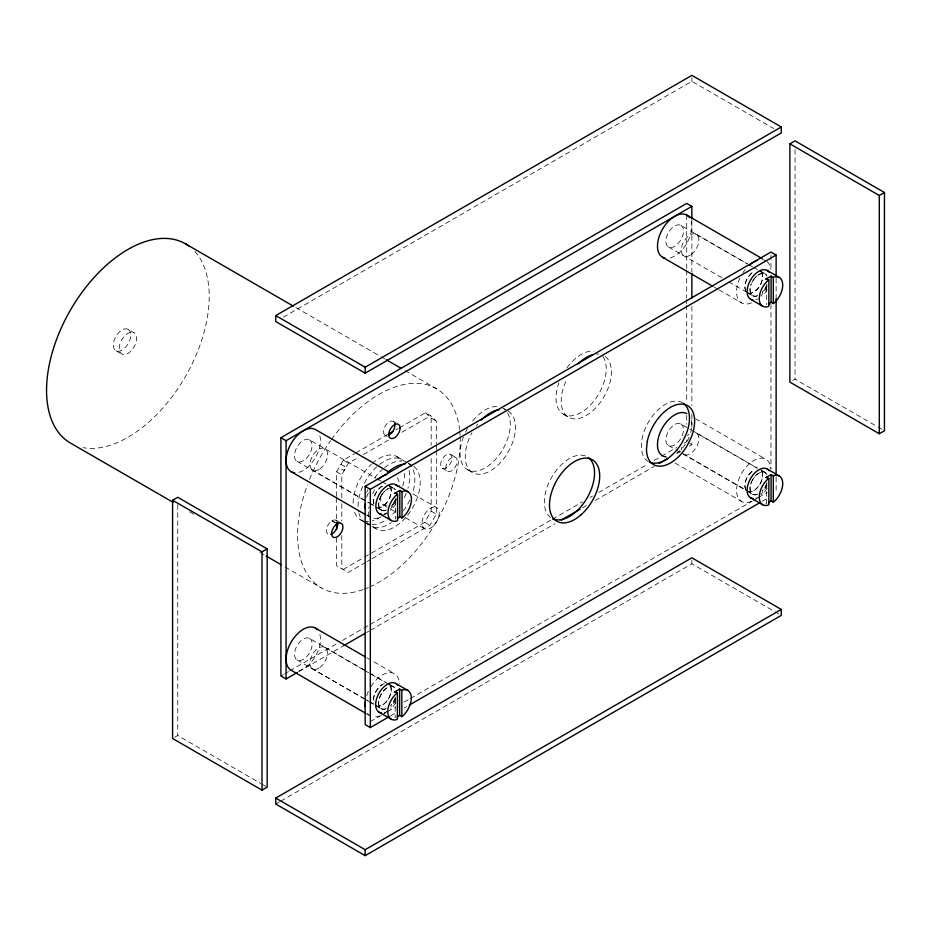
<?xml version="1.0" encoding="UTF-8"?>
<svg xmlns="http://www.w3.org/2000/svg" width="931" height="931" viewBox="0 0 931 931"><rect width="100%" height="100%" fill="white"/><g stroke="black" fill="none" stroke-linecap="round" stroke-linejoin="round"><path stroke-width="0.7" stroke-dasharray="4.66 3.49" d="M336.615 496.363L336.615 471.784L343.33 460.158L354.525 453.7M341.782 497.887L341.782 474.763L348.485 463.138L358.447 457.389M364.428 557.157L424.711 522.361L431.169 511.166L431.169 456.725M372.097 558.681L429.866 525.328L436.325 514.145L436.325 451.104M337.022 521.162A8.03 4.632 -60 0 0 332.111 520.72L330.645 521.791A8.03 4.632 -60 0 0 326.478 529.669A8.03 4.632 -60 0 0 329.271 534.592M283.303 317.192L691.873 81.311L773.731 128.571M355.77 452.978L388.134 434.3M395.594 429.982L398.084 428.551M399.329 427.829L425.467 412.736L430.622 415.715L436.325 421.01L436.325 443.936M363.416 454.514L388.308 440.142M401.994 432.24L430.622 415.715M343.074 569.481L363.171 557.878M365.825 562.312L348.241 572.46L336.615 565.757L336.615 535.395M367.07 561.591L370.841 559.415M174.656 737.305L177.751 735.525L260.866 783.506M280.918 675.964L283.431 674.51M284.688 673.788L288.447 671.612M289.704 670.879L337.453 643.321M342.48 640.423L362.578 628.809M363.835 628.088L368.862 625.19M370.119 624.457L551.024 520.01M552.281 519.289L582.434 501.879M589.975 497.526L592.488 496.072M598.773 492.452L647.767 464.162M654.051 460.531L660.323 456.912M661.58 456.178L676.662 447.474M684.192 443.121L686.706 441.678L686.706 437.314M792.979 380.325L795.039 379.138L876.897 426.398M298.642 671.682L343.865 645.579M366.477 632.521L368.99 631.067M370.247 630.345L554.923 523.711M582.573 507.756L586.332 505.58M595.13 500.506L654.179 466.419M676.79 453.362L680.561 451.186M689.359 446.1L691.873 444.657L691.873 441.748M370.189 721.7L380.244 715.904M381.501 715.171L386.528 712.273M387.785 711.552L395.326 707.199M404.112 702.114L409.14 699.216M410.396 698.494L752.12 501.204M753.377 500.471L757.147 498.294M758.404 497.573L767.191 492.499M390.426 715.974L395.454 713.076M404.252 708.002L406.766 706.548M762.303 501.274L767.33 498.376M765.724 503.939L766.632 503.415L766.632 484.108M275.751 804.023L279.533 801.847M280.79 801.125L691.873 563.779L773.731 611.039M760.953 271.398L765.084 273.772M680.898 225.395A12.452 7.192 -60 0 1 676.953 244.678A12.452 7.192 -60 0 1 666.165 238.452A12.452 7.192 -60 0 1 680.898 225.395L747.442 263.81M748.699 264.532L752.457 266.708M753.714 267.441L757.485 269.606M695.445 233.96L747.093 263.776M759.219 270.781L765.852 274.598M668.446 246.959L721.874 277.717M728.717 281.756L746.29 291.903M746.883 292.159L753.505 295.988M747.616 292.893L752.783 295.872M713.996 286.957L717.754 289.134M719.011 289.855L741.611 302.901M878.154 427.12L881.936 429.307M695.62 418.741L765.934 459.332M759.917 469.352L765.084 472.331M680.898 423.942A12.452 7.192 -60 0 1 676.953 443.226A12.452 7.192 -60 0 1 666.165 437A12.452 7.192 -60 0 1 680.898 423.942L690.942 429.738M692.198 430.471L757.485 468.165M757.101 468.095L695.445 432.496A12.452 7.192 -60 0 1 697.075 445.821A12.452 7.192 -60 0 1 684.727 454.817M761.721 470.76L765.852 473.146M689.801 443.459L691.873 444.657M683.098 453.886L745.999 490.195M746.883 490.707L753.505 494.524M668.446 445.507L674.731 449.138M675.987 449.859L681.003 452.757M682.26 453.478L746.29 490.451M747.616 491.44L752.783 494.419M675.068 463.033L741.611 501.448M563.383 414.248L568.538 417.228M503.974 408.744L507.069 410.536M295.849 307.556L379.953 356.108M381.21 356.841L384.969 359.005M405.055 370.608L436.43 388.727M774.988 611.772L780.027 614.681M425.467 412.736L431.169 418.031L436.325 421.01M393.254 421.371L396.35 423.151M450.383 454.351L455.55 457.33M467.432 469.643L472.599 472.622M385.225 435.266L387.296 436.453M442.365 468.258L447.52 471.237M397.165 456.749L404.042 460.717M408.511 463.301L412.642 465.675M406.265 462.125L402.134 459.739A36.472 21.064 -60 0 0 371.585 472.261A36.472 21.064 -60 0 0 358.668 512.097M128.187 329.365A12.301 7.099 -60 0 1 124.288 348.427A12.301 7.099 -60 0 1 113.629 342.271A12.301 7.099 -60 0 1 128.187 329.365L134.029 332.739A12.301 7.099 -60 0 1 130.131 351.802A12.301 7.099 -60 0 1 119.482 345.645A12.301 7.099 -60 0 1 134.029 332.739M412.875 493.896L436.686 507.639A12.161 7.017 -60 0 1 432.834 526.481A12.161 7.017 -60 0 1 422.302 520.394A12.161 7.017 -60 0 1 436.686 507.639M388.518 485.226L393.673 488.205M309.488 439.828A12.452 7.192 -60 0 1 305.543 459.111A12.452 7.192 -60 0 1 294.766 452.885A12.452 7.192 -60 0 1 309.488 439.828L376.031 478.243M377.067 478.837L381.058 481.141M382.071 481.734L386.702 484.399M387.948 485.121L394.581 488.95M343.33 460.158L348.485 463.138M431.169 511.166L436.325 514.145M340.921 464.336L346.076 467.315L344.191 470.586L339.024 467.606M424.711 522.361L429.866 525.328M336.615 471.784L341.782 474.763M383.165 504.823L395.698 512.062M405.73 517.845L424.536 528.703M115.886 350.673L121.728 354.048M311.827 469.678L373.482 505.277M378.114 507.942L382.234 510.328M297.047 461.392L368.606 502.705M369.863 503.427L373.622 505.603M376.217 507.314L381.373 510.293M366.465 515.169L370.235 517.345A24.322 14.035 -60 0 0 381.279 516.717M360.681 519.917L362.974 521.244M364.126 521.907L368.711 524.549M372.039 526.469L376.159 528.855M366.686 523.513L370.817 525.899A36.472 21.064 -60 0 0 391.299 522.687M336.126 520.324L340.246 522.71M332.111 520.72L337.266 523.699M331.867 520.906L334.962 522.687M189.621 511.852L194.637 514.75M259.912 552.432L264.928 555.33M285.014 566.921L321.416 587.938M366.895 657.821L394.523 673.765M388.518 683.773L393.673 686.752M309.558 638.41A12.452 7.192 -60 0 1 305.612 657.705A12.452 7.192 -60 0 1 294.836 651.479A12.452 7.192 -60 0 1 309.558 638.41L368.513 672.45M369.77 673.171L386.074 682.586M323.988 646.952L363.137 669.552M364.009 670.064L386.889 683.273M387.773 683.773L394.395 687.602M311.652 668.342L363.299 698.157M364.172 698.657L369.176 701.543M369.549 701.765L374.181 704.441M375.426 705.163L382.047 708.98M297.105 659.974L368.606 701.264M369.863 701.986L373.634 704.15M376.217 705.873L381.373 708.84M366.442 713.705L368.944 715.159M262.123 784.239L265.894 786.416M795.039 149.588L795.039 379.138M776.128 278.288L776.128 298.618M776.128 477.312L776.128 493.302M770.961 254.966L770.961 269.49M770.961 304.367L770.961 468.526M766.632 286.946L766.632 304.868M691.873 77.739L691.873 81.311M691.873 219.472L691.873 271.771M691.873 306.636L691.873 405.427M691.873 414.144L691.873 430.122M691.873 560.206L691.873 563.779M686.706 215.038L686.706 268.791M686.706 270.246L686.706 297.85M686.706 299.305L686.706 303.657M686.706 305.112L686.706 402.448M686.706 415.529L686.706 424.245M436.325 445.367L436.325 449.673M431.169 418.031L431.169 445.262M395.361 499.912L395.361 519.219M395.175 698.564L395.175 717.871M341.782 503.671L341.782 521.023M341.782 535.476L341.782 568.736M336.615 497.806L336.615 520.941M177.751 504.532L177.751 735.525M408.441 463.475A36.472 21.064 -60 0 1 412.293 493.826M409.803 500.005A36.472 21.064 -60 0 1 401.948 512.655M368.595 524.246A36.472 21.064 -60 0 1 366.721 522.093M366.721 492.313A36.472 21.064 -60 0 1 367.733 489.846M374.53 478.08A36.472 21.064 -60 0 1 382.373 469.399M384.573 467.571A36.472 21.064 -60 0 1 401.948 461.066M409.116 470.562A36.472 21.064 -60 0 1 407.906 488.344M406.23 493.325A36.472 21.064 -60 0 1 404.054 498.26M395.954 510.7A36.472 21.064 -60 0 1 390.566 516.24M383.898 521.116A36.472 21.064 -60 0 1 372.179 524.63M371.004 524.572A36.472 21.064 -60 0 1 366.884 523.536M365.662 522.919A36.472 21.064 -60 0 1 358.982 513.423M331.459 439.479A115.025 66.404 -60 0 1 459.565 429.517M459.728 430.96A115.025 66.404 -60 0 1 460.089 435.359M460.158 436.848A115.025 66.404 -60 0 1 369.642 586.995M368.304 587.577A115.025 66.404 -60 0 1 364.347 589.137M363.032 589.614A115.025 66.404 -60 0 1 307.463 484.76M309.511 479.453A115.025 66.404 -60 0 1 330.633 440.642M194.823 251.417A115.025 66.404 -60 0 1 185.967 375.589A115.025 66.404 -60 0 1 83.057 447.636M372.249 463.417A36.472 21.064 -60 0 1 401.261 460.542M404.717 473.437A36.472 21.064 -60 0 1 402.564 486.599M395.756 501.181A36.472 21.064 -60 0 1 391.823 506.685M385.597 513.249A36.472 21.064 -60 0 1 382.292 515.914M381.163 516.705A36.472 21.064 -60 0 1 372.249 520.953M368.432 521.593A36.472 21.064 -60 0 1 366.023 521.569M363.218 521.023A36.472 21.064 -60 0 1 354.013 510.421M353.128 503.229A36.472 21.064 -60 0 1 371.329 464.255M387.017 505.161A12.161 7.017 -60 0 1 381.791 493.628M767.167 488.158A16.607 9.589 -60 0 1 761.907 494.71M757.846 497.468A16.607 9.589 -60 0 1 755.832 498.225M751.887 481.211A12.452 7.192 -60 0 1 767.004 474.787M767.004 482.561A12.452 7.192 -60 0 1 762.233 490.812M757.718 494.105A12.452 7.192 -60 0 1 750.467 485.156M750.735 484.178A12.452 7.192 -60 0 1 751.445 482.188M681.364 450.022A12.452 7.192 -60 0 1 681.364 447.369M687.439 435.499A12.452 7.192 -60 0 1 688.94 434.242M395.896 503.962A16.607 9.589 -60 0 1 390.636 510.514M386.574 513.272A16.607 9.589 -60 0 1 384.55 514.028M384.224 491.719A12.452 7.192 -60 0 1 395.733 490.579M395.733 498.364A12.452 7.192 -60 0 1 393.545 503.229M392.952 504.137A12.452 7.192 -60 0 1 390.962 506.615M386.446 509.909A12.452 7.192 -60 0 1 380.174 497.992M380.604 497.014A12.452 7.192 -60 0 1 383.525 492.499M395.722 702.626A16.607 9.589 -60 0 1 390.45 709.166M386.388 711.924A16.607 9.589 -60 0 1 384.375 712.681M386.26 708.572A12.452 7.192 -60 0 1 380.43 695.666A12.452 7.192 -60 0 1 395.547 689.243M395.547 697.016A12.452 7.192 -60 0 1 390.787 705.267M767.167 289.622A16.607 9.589 -60 0 1 761.907 296.174M757.846 298.921A16.607 9.589 -60 0 1 755.832 299.677M757.718 275.413A12.452 7.192 -60 0 1 767.004 276.239M767.004 284.025A12.452 7.192 -60 0 1 764.817 288.889M764.223 289.797A12.452 7.192 -60 0 1 762.233 292.276M757.718 295.569A12.452 7.192 -60 0 1 750.467 286.608M750.735 285.631A12.452 7.192 -60 0 1 751.445 283.652M751.887 282.663A12.452 7.192 -60 0 1 754.808 278.148M755.495 277.38A12.452 7.192 -60 0 1 756.961 275.995M319.868 435.836A24.322 14.035 -60 0 1 298.851 472.343M691.279 419.997A24.322 14.035 -60 0 1 690.732 432.566M689.103 437.209A24.322 14.035 -60 0 1 676.918 453.118M691.279 221.45A24.322 14.035 -60 0 1 685.728 245.004A24.322 14.035 -60 0 1 667.399 258.364M319.88 634.43A24.322 14.035 -60 0 1 314.317 657.984A24.322 14.035 -60 0 1 296 671.344M370.852 686.717A24.322 14.035 -60 0 1 388.844 672.694A24.322 14.035 -60 0 1 399.527 683.622M395.722 699.6A24.322 14.035 -60 0 1 390.962 707.048M386.819 711.435A24.322 14.035 -60 0 1 384.608 713.216M380.116 715.799A24.322 14.035 -60 0 1 373.762 716.975M370.201 715.881A24.322 14.035 -60 0 1 367.477 713.344M366.651 695.818A24.322 14.035 -60 0 1 369.002 690.034M389.984 685.332A12.452 7.192 -60 0 1 388.588 698.413A12.452 7.192 -60 0 1 377.963 706.163M373.564 699.903A12.452 7.192 -60 0 1 382.362 684.657M766.935 261.471A24.322 14.035 -60 0 1 770.821 269.408M767.132 286.632A24.322 14.035 -60 0 1 760.767 295.942M751.526 302.819A24.322 14.035 -60 0 1 739.854 278.206M742.95 272.667A24.322 14.035 -60 0 1 745.172 269.618M762.373 259.691A24.322 14.035 -60 0 1 765.934 260.785M751.526 501.378A24.322 14.035 -60 0 1 736.607 488.996A24.322 14.035 -60 0 1 753.773 460.531A24.322 14.035 -60 0 1 770.926 469.189M767.132 485.179A24.322 14.035 -60 0 1 760.767 494.489M761.395 272.364A12.452 7.192 -60 0 1 759.999 285.433A12.452 7.192 -60 0 1 749.374 293.184M746.15 291.333A12.452 7.192 -60 0 1 753.773 271.677M397.234 477.719A24.322 14.035 -60 0 1 399.562 486.296M396.804 498.702A24.322 14.035 -60 0 1 390.997 508.466M386.854 512.853A24.322 14.035 -60 0 1 384.643 514.634M369.223 516.658A24.322 14.035 -60 0 1 367.489 514.831M366.639 497.317A24.322 14.035 -60 0 1 368.979 491.545M389.984 486.785A12.452 7.192 -60 0 1 388.588 499.866A12.452 7.192 -60 0 1 377.963 507.616M373.855 503.811A12.452 7.192 -60 0 1 382.362 486.11M761.395 470.911A12.452 7.192 -60 0 1 759.999 483.992A12.452 7.192 -60 0 1 749.374 491.743M746.15 489.881A12.452 7.192 -60 0 1 753.773 470.225M550.57 517.555A35.506 20.494 -60 0 1 552.281 476.288A35.506 20.494 -60 0 1 587.193 456.795M648.372 461.625A34.04 19.656 -60 0 1 641.319 446.042L642.134 438.373A34.04 19.656 -60 0 1 682.411 402.658M766.795 285.2A12.65 7.297 -60 0 1 762.21 292.532M756.845 296.07A12.65 7.297 -60 0 1 751.073 284.444M752.993 280.522A12.65 7.297 -60 0 1 766.55 275.017M766.795 483.748A12.65 7.297 -60 0 1 762.21 491.079M756.845 494.617A12.65 7.297 -60 0 1 751.689 481.49A12.65 7.297 -60 0 1 766.55 473.565M395.384 698.18A12.65 7.297 -60 0 1 390.799 705.512M385.446 709.038A12.65 7.297 -60 0 1 380.29 695.911A12.65 7.297 -60 0 1 395.14 687.997M394.977 500.634A12.65 7.297 -60 0 1 390.799 506.964M385.446 510.491A12.65 7.297 -60 0 1 381.035 495.897M381.594 494.955A12.65 7.297 -60 0 1 395.14 489.45M761.395 272.038A12.65 7.297 -60 0 1 760.255 285.2A12.65 7.297 -60 0 1 749.513 293.381M746.15 291.647A12.65 7.297 -60 0 1 753.528 271.666M762.338 472.506A12.65 7.297 -60 0 1 759.405 485.156A12.65 7.297 -60 0 1 749.513 491.929M746.15 490.195A12.65 7.297 -60 0 1 753.528 470.213M390.939 686.938A12.65 7.297 -60 0 1 387.994 699.588A12.65 7.297 -60 0 1 378.102 706.361M373.424 700.263A12.65 7.297 -60 0 1 384.445 683.575M389.984 486.471A12.65 7.297 -60 0 1 388.855 499.633A12.65 7.297 -60 0 1 378.102 507.814M373.796 504.16A12.65 7.297 -60 0 1 384.445 485.028M502.938 408.15A35.506 20.494 -60 0 1 505.102 409.745M507.558 412.817A35.506 20.494 -60 0 1 484.539 468.246A35.506 20.494 -60 0 1 463.452 436.953M465.558 432.147A35.506 20.494 -60 0 1 467.432 428.644M472.634 421.033A35.506 20.494 -60 0 1 497.736 406.544M602.881 356.457A35.506 20.494 -60 0 1 581.596 412.212A35.506 20.494 -60 0 1 558.937 382.757M567.002 367.71A35.506 20.494 -60 0 1 593.687 351.15M394.15 422.209A8.03 4.632 -60 0 0 387.773 422.837A8.03 4.632 -60 0 0 383.572 431.588L383.758 433.183A8.03 4.632 -60 0 0 387.773 435.499M508.093 411.13A35.506 20.494 -60 0 1 508.314 451.744A35.506 20.494 -60 0 1 473.041 472.867A35.506 20.494 -60 0 1 471.947 432.775M476.207 426.084A35.506 20.494 -60 0 1 477.789 424.012M605.162 356.468A35.506 20.494 -60 0 1 603.707 397.293A35.506 20.494 -60 0 1 569.05 417.495A35.506 20.494 -60 0 1 567.27 378.545M596.503 354.106A35.506 20.494 -60 0 1 598.842 354.129M413.783 466.431A36.472 21.064 -60 0 1 407.301 515.611M405.602 517.636A36.472 21.064 -60 0 1 372.063 525.049M368.92 516.635A36.472 21.064 -60 0 1 369.002 506.755M372.563 494.035A36.472 21.064 -60 0 1 374.856 489.124M446.38 454.747L444.902 455.818A8.03 4.632 -60 0 0 440.747 465.407A8.03 4.632 -60 0 0 446.38 467.851L447.846 466.78A8.03 4.632 -60 0 0 452 457.202A8.03 4.632 -60 0 0 446.38 454.747M451.535 457.726L450.069 458.797A8.03 4.632 -60 0 0 445.902 468.386A8.03 4.632 -60 0 0 451.535 470.83L453.001 469.759A8.03 4.632 -60 0 0 457.156 460.182A8.03 4.632 -60 0 0 451.535 457.726M319.961 468.875A12.452 7.192 -60 0 0 325.803 449.242A12.452 7.192 -60 0 0 310.686 460.263A12.452 7.192 -60 0 0 319.961 468.875M319.787 667.527A12.452 7.192 -60 0 0 325.617 647.895A12.452 7.192 -60 0 0 310.5 658.927A12.452 7.192 -60 0 0 319.787 667.527M691.233 254.535A12.452 7.192 -60 0 0 697.075 234.891A12.452 7.192 -60 0 0 681.957 245.924A12.452 7.192 -60 0 0 691.233 254.535"/><path stroke-width="1.4" d="M397.49 518.451L399.806 516.647L399.806 490.451L394.453 493.535L395.361 493.011L397.584 494.303L397.584 520.499L396.676 521.023A16.607 9.589 -60 0 1 387.971 512.946A16.607 9.589 -60 0 1 396.676 494.827L397.584 494.303M768.762 304.1L771.077 302.307L771.077 276.1L765.724 279.195L766.632 278.672L768.855 279.952L768.855 306.148L767.947 306.671A16.607 9.589 -60 0 1 759.242 298.607A16.607 9.589 -60 0 1 767.947 280.475L768.855 279.952M397.304 717.103L399.62 715.299L399.62 689.103L394.267 692.198L395.175 691.675L397.397 692.955L397.397 719.151L396.49 719.675A16.607 9.589 -60 0 1 387.785 711.598A16.607 9.589 -60 0 1 396.49 693.479L397.397 692.955M768.762 502.647L771.077 500.843L771.077 474.647L765.724 477.743L766.632 477.219L768.855 478.499L768.855 504.695L767.947 505.219A16.607 9.589 -60 0 1 759.242 497.142A16.607 9.589 -60 0 1 767.947 479.023L768.855 478.499M275.751 315.597L691.873 75.353L781.284 126.977L781.284 132.935L365.173 373.168L275.751 321.556L275.751 315.597L365.173 367.221L781.284 126.977M172.584 500.25L177.751 497.27L267.162 548.883L267.162 787.149L261.995 790.128L172.584 738.504L172.584 500.25L261.995 551.862L267.162 548.883M297.385 672.415L286.073 678.943L280.918 675.964L280.918 437.698L686.706 203.412L691.873 206.391L691.873 218.017M789.884 143.851L795.039 140.872L884.45 192.496L884.45 430.75L879.295 433.73L789.884 382.117L789.884 143.851L879.295 195.475L884.45 192.496M280.918 437.698L286.073 440.677L691.873 206.391M388.134 434.3L393.103 431.425M389.17 716.707L370.329 727.588L365.173 724.609L365.173 486.343L770.961 252.057L776.128 255.036L776.128 276.833M365.173 486.343L370.329 489.322L776.128 255.036M399.806 490.451L402.029 491.731L402.751 491.312A16.607 9.589 -60 0 1 411.455 499.388A16.607 9.589 -60 0 1 402.751 517.508L402.029 517.927L399.806 516.647M771.077 276.1L773.3 277.391L774.022 276.973A16.607 9.589 -60 0 1 782.727 285.037A16.607 9.589 -60 0 1 774.022 303.169L773.3 303.587L771.077 302.307M343.865 645.579L365.22 633.243M561.207 520.092L580.06 509.21M659.206 463.51L668.004 458.436M399.62 689.103L401.843 690.383L402.576 689.964A16.607 9.589 -60 0 1 411.281 698.041A16.607 9.589 -60 0 1 402.576 716.172L401.843 716.591L399.62 715.299M771.077 474.647L773.3 475.927L774.022 475.508A16.607 9.589 -60 0 1 782.727 483.585A16.607 9.589 -60 0 1 774.022 501.716L773.3 502.135L771.077 500.843M409.279 705.093L759.789 502.728M275.751 798.065L691.873 557.832L781.284 609.444L781.284 615.403L365.173 855.647L275.751 804.023L275.751 798.065L365.173 849.689L781.284 609.444M686.834 215.119L762.163 258.609M767.167 270.444L779.294 277.438M750.561 299.212L762.687 306.206M662.511 257.235L712.739 286.236M767.167 468.98L779.294 475.985M750.561 497.748L762.687 504.753M185.385 243.782L293.335 306.113M386.225 359.738L401.284 368.432M389.472 472.296L315.4 429.528A24.322 14.035 -60 0 0 289.599 446.449A24.322 14.035 -60 0 0 294.708 472.773M395.896 484.783L408.022 491.789M379.289 513.551L391.404 520.557M291.135 471.68L365.208 514.447M173.294 502.426L70.372 443.005A115.025 66.404 -60 0 1 72.129 307.207A115.025 66.404 -60 0 1 188.749 245.959M266.185 556.051L281.243 564.756M315.423 628.099L365.65 657.088M395.722 683.447L407.836 690.441M379.103 712.215L391.229 719.209M365.185 712.983L291.112 670.215A24.322 14.035 -60 0 1 292.218 640.33A24.322 14.035 -60 0 1 317.355 629.635M394.721 423.454L394.919 425.036A8.03 4.632 -60 0 1 389.239 434.87M879.295 195.475L879.295 433.73M776.128 298.618L776.128 475.869M773.3 277.391L773.3 303.587M773.3 475.927L773.3 502.135M691.873 273.225L691.873 297.92M402.029 491.731L402.029 517.927M401.843 690.383L401.843 716.591M370.329 489.322L370.329 727.588M365.173 367.221L365.173 373.168M365.173 849.689L365.173 855.647M336.615 522.384L336.615 529.611M286.073 440.677L286.073 678.943M261.995 551.862L261.995 790.128M752.993 498.504A16.607 9.589 -60 0 1 750.561 478.569A16.607 9.589 -60 0 1 769.041 470.714M381.722 514.308A16.607 9.589 -60 0 1 379.289 494.373A16.607 9.589 -60 0 1 397.77 486.517M381.535 712.96A16.607 9.589 -60 0 1 379.103 693.036A16.607 9.589 -60 0 1 397.584 685.169M752.993 299.957A16.607 9.589 -60 0 1 750.561 280.033A16.607 9.589 -60 0 1 769.041 272.166M666.072 456.888A24.322 14.035 -60 0 1 661.033 430.518A24.322 14.035 -60 0 1 686.834 413.667M664.815 258.131A24.322 14.035 -60 0 1 663.058 228.246A24.322 14.035 -60 0 1 689.568 217.656M365.313 707.257A24.322 14.035 -60 0 1 365.313 702.067M749.315 265.23A24.322 14.035 -60 0 1 757.124 260.436M365.324 508.745A24.322 14.035 -60 0 1 365.313 503.578M377.87 479.698A24.322 14.035 -60 0 1 386.772 474.531M588.311 457.528A35.506 20.494 -60 0 1 587.193 497.782A35.506 20.494 -60 0 1 552.886 518.893M683.482 403.367A34.04 19.656 -60 0 1 686.24 434.009L682.411 441.969A34.04 19.656 -60 0 1 649.512 462.207M337.592 522.419A8.03 4.632 -60 0 1 333.577 532.753L332.111 533.824A8.03 4.632 -60 0 1 330.645 534.452M578.011 363.893A35.506 20.494 -60 0 1 592.791 354.723M481.176 420.184A35.506 20.494 -60 0 1 499.342 409.617M387.727 472.354A36.472 21.064 -60 0 1 404.892 463.999M647.289 441.352L646.475 449.021A34.04 19.656 -60 0 0 661.336 466.117A34.04 19.656 -60 0 0 687.567 444.948L691.396 436.988A34.04 19.656 -60 0 0 679.758 404.124A34.04 19.656 -60 0 0 647.289 441.352M337.266 523.699L335.8 524.77A8.03 4.632 -60 0 0 331.645 534.359A8.03 4.632 -60 0 0 337.266 536.803L338.733 535.732A8.03 4.632 -60 0 0 342.887 526.155A8.03 4.632 -60 0 0 337.266 523.699M400.074 428.016L399.876 426.433A8.03 4.632 -60 0 0 393.662 425.223A8.03 4.632 -60 0 0 388.727 434.568L388.914 436.162A8.03 4.632 -60 0 0 395.14 437.361A8.03 4.632 -60 0 0 400.074 428.016M581.095 514.762A35.506 20.494 -60 0 0 592.349 459.774A35.506 20.494 -60 0 0 550.349 497.014A35.506 20.494 -60 0 0 581.095 514.762"/></g></svg>
